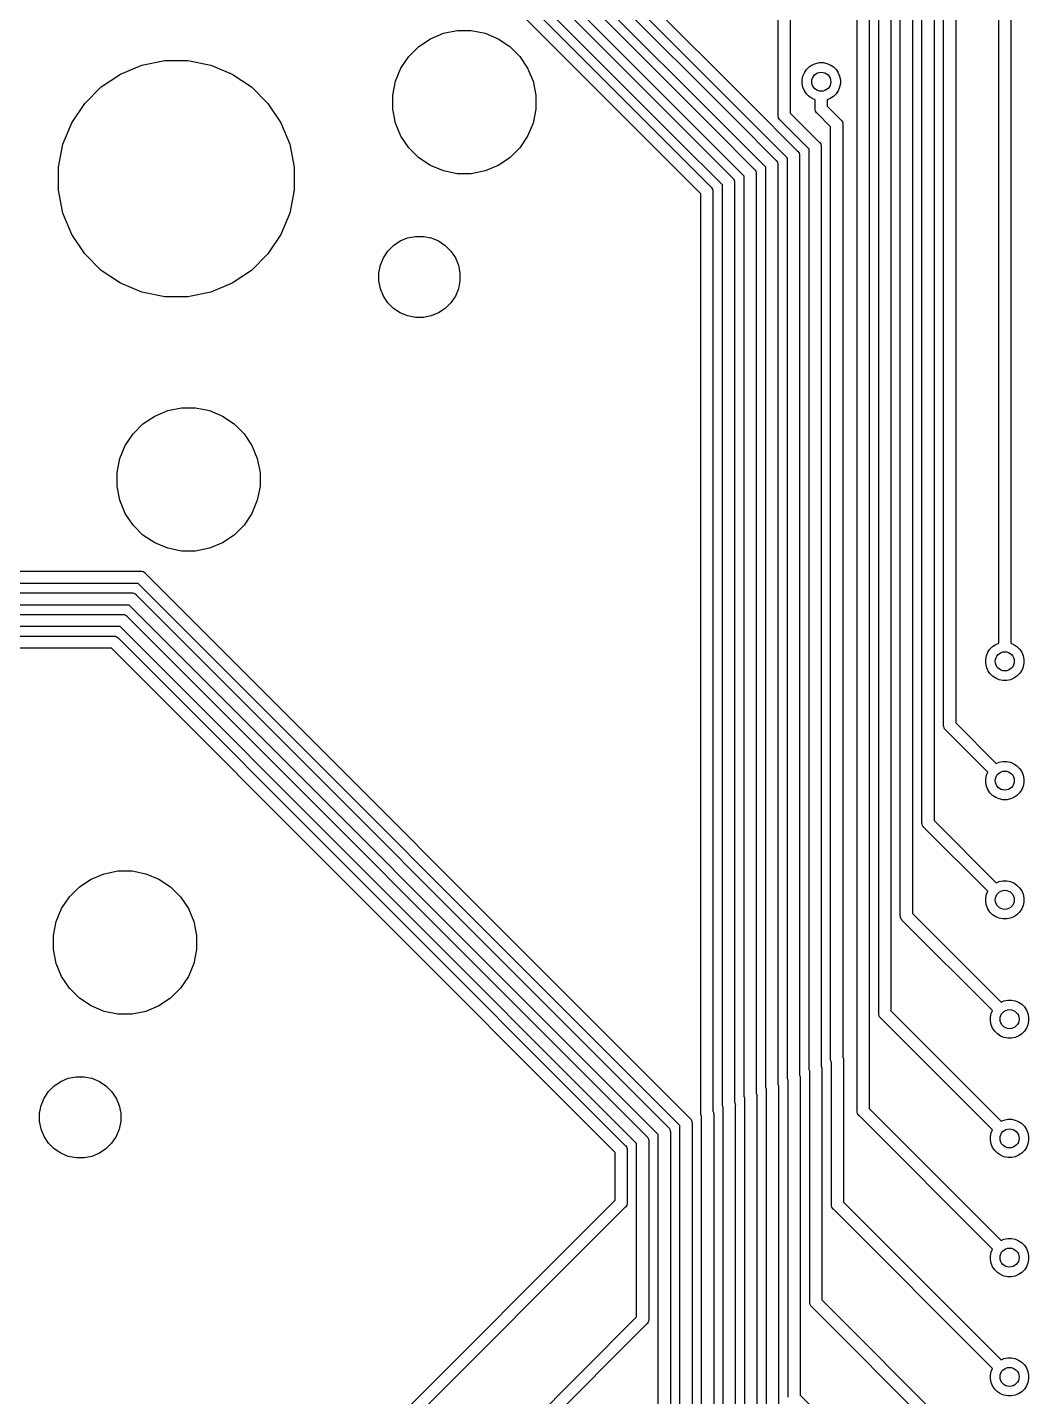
# Model space of a CAD drawing. Extents: x 0.3 to 11, y -13.3 to 4.6.
# Drawn here: x 4.194 to 5.021, y -4.232 to -3.102 of the extents above; entities that cross this region are included whole.
import ezdxf

# ---------------------------------------------------------------- set-up
doc = ezdxf.new("R2010")
doc.units = 0
doc.header["$MEASUREMENT"] = 0
doc.layers.add('BLACK', color=7, linetype='CONTINUOUS')

msp = doc.modelspace()

# ---------------------------------------------------------------- linework, layer by layer
at = {"layer": 'BLACK', "linetype": 'CONTINUOUS'}
for p, q in [((4.01742, -2.4164), (4.77899, -3.17797)), ((4.77191, -3.18504), (4.01164, -2.42476)), ((4.01001, -2.43428), (4.76111, -3.18537)), ((4.75404, -3.19244), (4.00423, -2.44264)), ((4.73038, -3.19406), (3.99683, -2.46051)), ((4.00261, -2.45215), (4.73745, -3.18699)), ((4.784, -3.17185), (4.20648, -2.59433)), ((4.21484, -2.58855), (4.79107, -3.16478)), ((4.87913, -3.9957), (4.87913, -2.60658)), ((4.88913, -2.60841), (4.88913, -3.99387)), ((4.89701, -3.91515), (4.89701, -2.61399)), ((4.90701, -2.61581), (4.90701, -3.91332)), ((4.91488, -3.8346), (4.91488, -2.62139)), ((4.92488, -2.62321), (4.92488, -3.83277)), ((4.93276, -3.75798), (4.93276, -2.62879)), ((4.94276, -2.63062), (4.94276, -3.75616)), ((4.95063, -3.67743), (4.95063, -2.6362)), ((4.96063, -2.63802), (4.96063, -3.67561)), ((4.75012, -3.23908), (4.17577, -2.66473)), ((4.18155, -2.65637), (4.75848, -3.2333)), ((5.00618, -2.68788), (5.00618, -3.60983)), ((4.99618, -3.60983), (4.99618, -2.68971)), ((4.8139, -3.17415), (4.8139, -3.07993)), ((4.8239, -3.08176), (4.8239, -3.17233)), ((4.52679, -3.11096), (4.53754, -3.10651)), ((4.53754, -3.10651), (4.54895, -3.10424)), ((4.54895, -3.10424), (4.56058, -3.10424)), ((4.56058, -3.10424), (4.57199, -3.10651)), ((4.57199, -3.10651), (4.58274, -3.11096)), ((4.50889, -3.12565), (4.51712, -3.11743)), ((4.51712, -3.11743), (4.52679, -3.11096)), ((4.58274, -3.11096), (4.59241, -3.11743)), ((4.59241, -3.11743), (4.60064, -3.12565)), ((4.28852, -3.13275), (4.30735, -3.129)), ((4.30735, -3.129), (4.32654, -3.129)), ((4.32654, -3.129), (4.34537, -3.13275)), ((4.50243, -3.13533), (4.50889, -3.12565)), ((4.60064, -3.12565), (4.6071, -3.13533)), ((4.25483, -3.15076), (4.27079, -3.14009)), ((4.27079, -3.14009), (4.28852, -3.13275)), ((4.34537, -3.13275), (4.3631, -3.14009)), ((4.3631, -3.14009), (4.37906, -3.15076)), ((4.49798, -3.14607), (4.50243, -3.13533)), ((4.6071, -3.13533), (4.61155, -3.14607)), ((4.83446, -3.14186), (4.83565, -3.139)), ((4.83565, -3.139), (4.83737, -3.13642)), ((4.83737, -3.13642), (4.83957, -3.13422)), ((4.83957, -3.13422), (4.84215, -3.1325)), ((4.84215, -3.1325), (4.84501, -3.13131)), ((4.84501, -3.13131), (4.84806, -3.13071)), ((4.84806, -3.13071), (4.85116, -3.13071)), ((4.85116, -3.13071), (4.8542, -3.13131)), ((4.8542, -3.13131), (4.85707, -3.1325)), ((4.85707, -3.1325), (4.85965, -3.13422)), ((4.85965, -3.13422), (4.86184, -3.13642)), ((4.86184, -3.13642), (4.86356, -3.139)), ((4.86356, -3.139), (4.86475, -3.14186)), ((4.24126, -3.16433), (4.25483, -3.15076)), ((4.37906, -3.15076), (4.39263, -3.16433)), ((4.49571, -3.15748), (4.49798, -3.14607)), ((4.61155, -3.14607), (4.61382, -3.15748)), ((4.83386, -3.14491), (4.83446, -3.14186)), ((4.83386, -3.14801), (4.83386, -3.14491)), ((4.83446, -3.15105), (4.83386, -3.14801)), ((4.83565, -3.15392), (4.83446, -3.15105)), ((4.86475, -3.15105), (4.86356, -3.15392)), ((4.86475, -3.14186), (4.86535, -3.14491)), ((4.86535, -3.14801), (4.86475, -3.15105)), ((4.86535, -3.14491), (4.86535, -3.14801)), ((4.49571, -3.16911), (4.49571, -3.15748)), ((4.61382, -3.15748), (4.61382, -3.16911)), ((4.83737, -3.1565), (4.83565, -3.15392)), ((4.83957, -3.15869), (4.83737, -3.1565)), ((4.84215, -3.16041), (4.83957, -3.15869)), ((4.84461, -3.16143), (4.84215, -3.16041)), ((4.84461, -3.16848), (4.84461, -3.16143)), ((4.85707, -3.16041), (4.85461, -3.16143)), ((4.85461, -3.16143), (4.85461, -3.16666)), ((4.85965, -3.15869), (4.85707, -3.16041)), ((4.86184, -3.1565), (4.85965, -3.15869)), ((4.86356, -3.15392), (4.86184, -3.1565)), ((4.23059, -3.18029), (4.24126, -3.16433)), ((4.39263, -3.16433), (4.40329, -3.18029)), ((4.49798, -3.18052), (4.49571, -3.16911)), ((4.61382, -3.16911), (4.61155, -3.18052)), ((4.82162, -3.20946), (4.784, -3.17185)), ((4.784, -3.17185), (4.784, -3.17185)), ((4.79107, -3.16478), (4.79107, -3.16478)), ((4.79107, -3.16478), (4.82998, -3.20368)), ((4.81388, -3.1744), (4.8139, -3.17415)), ((4.8139, -3.17464), (4.81388, -3.1744)), ((4.81397, -3.17538), (4.8139, -3.17464)), ((4.8239, -3.17233), (4.84785, -3.19628)), ((4.84458, -3.16873), (4.84461, -3.16848)), ((4.84461, -3.16897), (4.84458, -3.16873)), ((4.84468, -3.16971), (4.84461, -3.16897)), ((4.84496, -3.17065), (4.84468, -3.16971)), ((4.84543, -3.17152), (4.84496, -3.17065)), ((4.84605, -3.17228), (4.84543, -3.17152)), ((4.84624, -3.17244), (4.84605, -3.17228)), ((4.85736, -3.18356), (4.84624, -3.17244)), ((4.85461, -3.16666), (4.86573, -3.17778)), ((4.22325, -3.19802), (4.23059, -3.18029)), ((4.40329, -3.18029), (4.41064, -3.19802)), ((4.50243, -3.19127), (4.49798, -3.18052)), ((4.61155, -3.18052), (4.6071, -3.19127)), ((4.76111, -3.18537), (4.76111, -3.18537)), ((4.76111, -3.18537), (4.79423, -3.21849)), ((4.80374, -3.21687), (4.77191, -3.18504)), ((4.77191, -3.18504), (4.77191, -3.18504)), ((4.77899, -3.17797), (4.77899, -3.17797)), ((4.77899, -3.17797), (4.8121, -3.21109)), ((4.81426, -3.17632), (4.81397, -3.17538)), ((4.81472, -3.17719), (4.81426, -3.17632)), ((4.81535, -3.17795), (4.81472, -3.17719)), ((4.81554, -3.17811), (4.81535, -3.17795)), ((4.83949, -3.20206), (4.81554, -3.17811)), ((4.85736, -3.95305), (4.85736, -3.18356)), ((4.86573, -3.17778), (4.86592, -3.17793)), ((4.86592, -3.17793), (4.86642, -3.17854)), ((4.86642, -3.17854), (4.86654, -3.17869)), ((4.86654, -3.17869), (4.86701, -3.17956)), ((4.86701, -3.17956), (4.86729, -3.18051)), ((4.86729, -3.18051), (4.86739, -3.18149)), ((4.86739, -3.18149), (4.86736, -3.18173)), ((4.86736, -3.18173), (4.86736, -3.95149)), ((4.50889, -3.20094), (4.50243, -3.19127)), ((4.6071, -3.19127), (4.60064, -3.20094)), ((4.76799, -3.23168), (4.73038, -3.19406)), ((4.73038, -3.19406), (4.73038, -3.19406)), ((4.73745, -3.18699), (4.73745, -3.18699)), ((4.73745, -3.18699), (4.77635, -3.2259)), ((4.75404, -3.19245), (4.75404, -3.19244)), ((4.78587, -3.22427), (4.75404, -3.19245)), ((4.84785, -3.19628), (4.84804, -3.19644)), ((4.84804, -3.19644), (4.84867, -3.1972)), ((4.84867, -3.1972), (4.84913, -3.19807)), ((4.2195, -3.21685), (4.22325, -3.19802)), ((4.41064, -3.19802), (4.41438, -3.21685)), ((4.51712, -3.20917), (4.50889, -3.20094)), ((4.52679, -3.21563), (4.51712, -3.20917)), ((4.59241, -3.20917), (4.58274, -3.21563)), ((4.60064, -3.20094), (4.59241, -3.20917)), ((4.82998, -3.20368), (4.83017, -3.20384)), ((4.83017, -3.20384), (4.83079, -3.2046)), ((4.83079, -3.2046), (4.83126, -3.20547)), ((4.83126, -3.20547), (4.83154, -3.20641)), ((4.83154, -3.20641), (4.83162, -3.20715)), ((4.83162, -3.20715), (4.83164, -3.20739)), ((4.83164, -3.20739), (4.83162, -3.20764)), ((4.83162, -3.20764), (4.83162, -3.9663)), ((4.83949, -3.96045), (4.83949, -3.20206)), ((4.84913, -3.19807), (4.84942, -3.19901)), ((4.84942, -3.19901), (4.84951, -3.19999)), ((4.84951, -3.19999), (4.84949, -3.20023)), ((4.84949, -3.20023), (4.84949, -3.9589)), ((4.2195, -3.23604), (4.2195, -3.21685)), ((4.41438, -3.21685), (4.41438, -3.23604)), ((4.53754, -3.22008), (4.52679, -3.21563)), ((4.54895, -3.22235), (4.53754, -3.22008)), ((4.57199, -3.22008), (4.56058, -3.22235)), ((4.58274, -3.21563), (4.57199, -3.22008)), ((4.79423, -3.21849), (4.79442, -3.21865)), ((4.79442, -3.21865), (4.79469, -3.21897)), ((4.79469, -3.21897), (4.79504, -3.21941)), ((4.79504, -3.21941), (4.79551, -3.22028)), ((4.79551, -3.22028), (4.79579, -3.22122)), ((4.80374, -3.97526), (4.80374, -3.21687)), ((4.8121, -3.21109), (4.81229, -3.21124)), ((4.81229, -3.21124), (4.81245, -3.21143)), ((4.81245, -3.21143), (4.81245, -3.21143)), ((4.81245, -3.21143), (4.81292, -3.21201)), ((4.81292, -3.21201), (4.81338, -3.21287)), ((4.81338, -3.21287), (4.81367, -3.21382)), ((4.81367, -3.21382), (4.81377, -3.2148)), ((4.81377, -3.2148), (4.81374, -3.21504)), ((4.81374, -3.21504), (4.81374, -3.9737)), ((4.82162, -3.96786), (4.82162, -3.20946)), ((4.56058, -3.22235), (4.54895, -3.22235)), ((4.76799, -3.99007), (4.76799, -3.23168)), ((4.77635, -3.2259), (4.77655, -3.22605)), ((4.77655, -3.22605), (4.7767, -3.22624)), ((4.7767, -3.22624), (4.7767, -3.22624)), ((4.7767, -3.22624), (4.77717, -3.22681)), ((4.77717, -3.22681), (4.77763, -3.22768)), ((4.77763, -3.22768), (4.77792, -3.22862)), ((4.77792, -3.22862), (4.77802, -3.2296)), ((4.77802, -3.2296), (4.77799, -3.22985)), ((4.77799, -3.22985), (4.77799, -3.98851)), ((4.78587, -3.98266), (4.78587, -3.22427)), ((4.79579, -3.22122), (4.79589, -3.2222)), ((4.79589, -3.2222), (4.79587, -3.22245)), ((4.79587, -3.22245), (4.79587, -3.98111)), ((4.22325, -3.25487), (4.2195, -3.23604)), ((4.41438, -3.23604), (4.41064, -3.25487)), ((4.75012, -3.99747), (4.75012, -3.23908)), ((4.75848, -3.2333), (4.75867, -3.23346)), ((4.75867, -3.23346), (4.7593, -3.23422)), ((4.7593, -3.23422), (4.75976, -3.23509)), ((4.75976, -3.23509), (4.76005, -3.23603)), ((4.76005, -3.23603), (4.76011, -3.23668)), ((4.76011, -3.23668), (4.76014, -3.23701)), ((4.76014, -3.23701), (4.76012, -3.23725)), ((4.76012, -3.23725), (4.76012, -3.99592)), ((4.23059, -3.2726), (4.22325, -3.25487)), ((4.41064, -3.25487), (4.40329, -3.2726)), ((4.24126, -3.28856), (4.23059, -3.2726)), ((4.40329, -3.2726), (4.39263, -3.28856)), ((4.50184, -3.27787), (4.50794, -3.27535)), ((4.50794, -3.27535), (4.51441, -3.27406)), ((4.51441, -3.27406), (4.52101, -3.27406)), ((4.52101, -3.27406), (4.52748, -3.27535)), ((4.52748, -3.27535), (4.53358, -3.27787)), ((4.48802, -3.29169), (4.49169, -3.2862)), ((4.49169, -3.2862), (4.49636, -3.28154)), ((4.49636, -3.28154), (4.50184, -3.27787)), ((4.53358, -3.27787), (4.53907, -3.28154)), ((4.53907, -3.28154), (4.54373, -3.2862)), ((4.54373, -3.2862), (4.5474, -3.29169)), ((4.25483, -3.30213), (4.24126, -3.28856)), ((4.39263, -3.28856), (4.37906, -3.30213)), ((4.48421, -3.30426), (4.4855, -3.29779)), ((4.4855, -3.29779), (4.48802, -3.29169)), ((4.5474, -3.29169), (4.54992, -3.29779)), ((4.54992, -3.29779), (4.55121, -3.30426)), ((4.27079, -3.3128), (4.25483, -3.30213)), ((4.37906, -3.30213), (4.3631, -3.3128)), ((4.48421, -3.31086), (4.48421, -3.30426)), ((4.4855, -3.31733), (4.48421, -3.31086)), ((4.55121, -3.31086), (4.54992, -3.31733)), ((4.55121, -3.30426), (4.55121, -3.31086)), ((4.28852, -3.32014), (4.27079, -3.3128)), ((4.30735, -3.32389), (4.28852, -3.32014)), ((4.34537, -3.32014), (4.32654, -3.32389)), ((4.3631, -3.3128), (4.34537, -3.32014)), ((4.48802, -3.32343), (4.4855, -3.31733)), ((4.54992, -3.31733), (4.5474, -3.32343)), ((4.32654, -3.32389), (4.30735, -3.32389)), ((4.49169, -3.32891), (4.48802, -3.32343)), ((4.49636, -3.33358), (4.49169, -3.32891)), ((4.54373, -3.32891), (4.53907, -3.33358)), ((4.5474, -3.32343), (4.54373, -3.32891)), ((4.50184, -3.33725), (4.49636, -3.33358)), ((4.50794, -3.33977), (4.50184, -3.33725)), ((4.51441, -3.34106), (4.50794, -3.33977)), ((4.52101, -3.34106), (4.51441, -3.34106)), ((4.52748, -3.33977), (4.52101, -3.34106)), ((4.53358, -3.33725), (4.52748, -3.33977)), ((4.53907, -3.33358), (4.53358, -3.33725)), ((4.2894, -3.42881), (4.29908, -3.42235)), ((4.29908, -3.42235), (4.30982, -3.4179)), ((4.30982, -3.4179), (4.32123, -3.41563)), ((4.32123, -3.41563), (4.33286, -3.41563)), ((4.33286, -3.41563), (4.34427, -3.4179)), ((4.34427, -3.4179), (4.35502, -3.42235)), ((4.35502, -3.42235), (4.36469, -3.42881)), ((4.28118, -3.43704), (4.2894, -3.42881)), ((4.36469, -3.42881), (4.37292, -3.43704)), ((4.27471, -3.44671), (4.28118, -3.43704)), ((4.37292, -3.43704), (4.37938, -3.44671)), ((4.26799, -3.46887), (4.27026, -3.45746)), ((4.27026, -3.45746), (4.27471, -3.44671)), ((4.37938, -3.44671), (4.38383, -3.45746)), ((4.38383, -3.45746), (4.3861, -3.46887)), ((4.26799, -3.4805), (4.26799, -3.46887)), ((4.3861, -3.46887), (4.3861, -3.4805)), ((4.27026, -3.49191), (4.26799, -3.4805)), ((4.3861, -3.4805), (4.38383, -3.49191)), ((4.27471, -3.50266), (4.27026, -3.49191)), ((4.28118, -3.51233), (4.27471, -3.50266)), ((4.37938, -3.50266), (4.37292, -3.51233)), ((4.38383, -3.49191), (4.37938, -3.50266)), ((4.2894, -3.52055), (4.28118, -3.51233)), ((4.37292, -3.51233), (4.36469, -3.52055)), ((4.29908, -3.52702), (4.2894, -3.52055)), ((4.36469, -3.52055), (4.35502, -3.52702)), ((4.30982, -3.53147), (4.29908, -3.52702)), ((4.32123, -3.53374), (4.30982, -3.53147)), ((4.33286, -3.53374), (4.32123, -3.53374)), ((4.34427, -3.53147), (4.33286, -3.53374)), ((4.35502, -3.52702), (4.34427, -3.53147)), ((4.1616, -3.55043), (4.28731, -3.55043)), ((4.28731, -3.55043), (4.28755, -3.55041)), ((4.28755, -3.55041), (4.2878, -3.55043)), ((4.2878, -3.55043), (4.28853, -3.5505)), ((4.28853, -3.5505), (4.28948, -3.55079)), ((4.28948, -3.55079), (4.29035, -3.55125)), ((4.29035, -3.55125), (4.29111, -3.55188)), ((4.29111, -3.55188), (4.29126, -3.55207)), ((4.29126, -3.55207), (4.74124, -4.00204)), ((4.1542, -3.56831), (4.2799, -3.56831)), ((4.28548, -3.56043), (4.15978, -3.56043)), ((4.2799, -3.56831), (4.28015, -3.56828)), ((4.28015, -3.56828), (4.28113, -3.56838)), ((4.28113, -3.56838), (4.28207, -3.56866)), ((4.28207, -3.56866), (4.28294, -3.56913)), ((4.28294, -3.56913), (4.28294, -3.56913)), ((4.28294, -3.56913), (4.28294, -3.56913)), ((4.28294, -3.56913), (4.2837, -3.56975)), ((4.2837, -3.56975), (4.28386, -3.56994)), ((4.28386, -3.56994), (4.72336, -4.00945)), ((4.73288, -4.00782), (4.28548, -3.56043)), ((4.27808, -3.57831), (4.15237, -3.57831)), ((4.715, -4.01523), (4.27808, -3.57831)), ((4.1468, -3.58618), (4.2725, -3.58618)), ((4.2725, -3.58618), (4.27275, -3.58616)), ((4.27275, -3.58616), (4.27299, -3.58618)), ((4.27299, -3.58618), (4.27373, -3.58625)), ((4.27373, -3.58625), (4.27467, -3.58654)), ((4.27467, -3.58654), (4.27554, -3.587)), ((4.27554, -3.587), (4.2763, -3.58763)), ((4.2763, -3.58763), (4.27646, -3.58782)), ((4.27646, -3.58782), (4.70549, -4.01685)), ((3.78685, -3.60406), (4.2651, -3.60406)), ((4.27068, -3.59618), (4.14497, -3.59618)), ((4.2651, -3.60406), (4.26534, -3.60403)), ((4.26534, -3.60403), (4.26559, -3.60406)), ((4.26559, -3.60406), (4.26632, -3.60413)), ((4.26632, -3.60413), (4.26727, -3.60441)), ((4.26727, -3.60441), (4.26813, -3.60488)), ((4.69713, -4.02263), (4.27068, -3.59618)), ((4.26327, -3.61406), (3.78502, -3.61406)), ((4.67925, -4.03004), (4.26327, -3.61406)), ((4.26813, -3.60488), (4.2689, -3.6055)), ((4.2689, -3.6055), (4.26905, -3.60569)), ((4.26905, -3.60569), (4.68761, -4.02426)), ((4.98723, -3.61734), (4.98895, -3.61476)), ((4.98895, -3.61476), (4.99114, -3.61257)), ((4.99114, -3.61257), (4.99372, -3.61085)), ((4.99372, -3.61085), (4.99618, -3.60983)), ((5.00618, -3.60983), (5.00864, -3.61085)), ((5.00864, -3.61085), (5.01122, -3.61257)), ((5.01122, -3.61257), (5.01341, -3.61476)), ((5.01341, -3.61476), (5.01514, -3.61734)), ((4.98543, -3.62325), (4.98604, -3.62021)), ((4.98543, -3.62635), (4.98543, -3.62325)), ((4.98604, -3.6294), (4.98543, -3.62635)), ((4.98604, -3.62021), (4.98723, -3.61734)), ((5.01514, -3.61734), (5.01632, -3.62021)), ((5.01632, -3.62021), (5.01693, -3.62325)), ((5.01693, -3.62635), (5.01632, -3.6294)), ((5.01693, -3.62325), (5.01693, -3.62635)), ((4.98723, -3.63226), (4.98604, -3.6294)), ((4.98895, -3.63484), (4.98723, -3.63226)), ((4.99114, -3.63704), (4.98895, -3.63484)), ((4.99372, -3.63876), (4.99114, -3.63704)), ((5.01122, -3.63704), (5.00864, -3.63876)), ((5.01341, -3.63484), (5.01122, -3.63704)), ((5.01514, -3.63226), (5.01341, -3.63484)), ((5.01632, -3.6294), (5.01514, -3.63226)), ((4.99659, -3.63995), (4.99372, -3.63876)), ((4.99963, -3.64055), (4.99659, -3.63995)), ((5.00273, -3.64055), (4.99963, -3.64055)), ((5.00577, -3.63995), (5.00273, -3.64055)), ((5.00864, -3.63876), (5.00577, -3.63995)), ((4.95061, -3.67768), (4.95063, -3.67743)), ((4.95063, -3.67792), (4.95061, -3.67768)), ((4.9507, -3.67866), (4.95063, -3.67792)), ((4.95099, -3.6796), (4.9507, -3.67866)), ((4.95145, -3.68047), (4.95099, -3.6796)), ((4.95208, -3.68123), (4.95145, -3.68047)), ((4.95227, -3.68139), (4.95208, -3.68123)), ((4.98706, -3.71618), (4.95227, -3.68139)), ((4.96063, -3.67561), (4.99413, -3.7091)), ((4.98604, -3.71863), (4.98706, -3.71618)), ((4.99413, -3.7091), (4.99659, -3.70809)), ((4.99659, -3.70809), (4.99963, -3.70748)), ((4.99963, -3.70748), (5.00273, -3.70748)), ((5.00273, -3.70748), (5.00577, -3.70809)), ((5.00577, -3.70809), (5.00864, -3.70927)), ((5.00864, -3.70927), (5.01122, -3.711)), ((5.01122, -3.711), (5.01341, -3.71319)), ((5.01341, -3.71319), (5.01514, -3.71577)), ((5.01514, -3.71577), (5.01632, -3.71863)), ((4.98543, -3.72168), (4.98604, -3.71863)), ((4.98543, -3.72478), (4.98543, -3.72168)), ((4.98604, -3.72782), (4.98543, -3.72478)), ((4.98723, -3.73069), (4.98604, -3.72782)), ((5.01632, -3.72782), (5.01514, -3.73069)), ((5.01632, -3.71863), (5.01693, -3.72168)), ((5.01693, -3.72478), (5.01632, -3.72782)), ((5.01693, -3.72168), (5.01693, -3.72478)), ((4.98895, -3.73327), (4.98723, -3.73069)), ((4.99114, -3.73546), (4.98895, -3.73327)), ((4.99372, -3.73718), (4.99114, -3.73546)), ((4.99659, -3.73837), (4.99372, -3.73718)), ((4.99963, -3.73898), (4.99659, -3.73837)), ((5.00273, -3.73898), (4.99963, -3.73898)), ((5.00577, -3.73837), (5.00273, -3.73898)), ((5.00864, -3.73718), (5.00577, -3.73837)), ((5.01122, -3.73546), (5.00864, -3.73718)), ((5.01341, -3.73327), (5.01122, -3.73546)), ((5.01514, -3.73069), (5.01341, -3.73327)), ((4.93273, -3.75823), (4.93276, -3.75798)), ((4.93276, -3.75848), (4.93273, -3.75823)), ((4.93283, -3.75921), (4.93276, -3.75848)), ((4.93312, -3.76015), (4.93283, -3.75921)), ((4.93358, -3.76102), (4.93312, -3.76015)), ((4.9342, -3.76178), (4.93358, -3.76102)), ((4.9344, -3.76194), (4.9342, -3.76178)), ((4.98706, -3.8146), (4.9344, -3.76194)), ((4.94276, -3.75616), (4.99413, -3.80753)), ((4.2369, -3.81099), (4.24657, -3.80453)), ((4.24657, -3.80453), (4.25732, -3.80008)), ((4.25732, -3.80008), (4.26873, -3.79781)), ((4.26873, -3.79781), (4.28036, -3.79781)), ((4.28036, -3.79781), (4.29177, -3.80008)), ((4.29177, -3.80008), (4.30252, -3.80453)), ((4.30252, -3.80453), (4.31219, -3.81099)), ((4.99413, -3.80753), (4.99659, -3.80651)), ((4.99659, -3.80651), (4.99963, -3.80591)), ((4.99963, -3.80591), (5.00273, -3.80591)), ((5.00273, -3.80591), (5.00577, -3.80651)), ((5.00577, -3.80651), (5.00864, -3.8077)), ((5.00864, -3.8077), (5.01122, -3.80942)), ((4.22221, -3.82889), (4.22868, -3.81922)), ((4.22868, -3.81922), (4.2369, -3.81099)), ((4.31219, -3.81099), (4.32042, -3.81922)), ((4.32042, -3.81922), (4.32688, -3.82889)), ((4.98543, -3.8201), (4.98604, -3.81706)), ((4.98604, -3.81706), (4.98706, -3.8146)), ((5.01122, -3.80942), (5.01341, -3.81161)), ((5.01341, -3.81161), (5.01514, -3.81419)), ((5.01514, -3.81419), (5.01632, -3.81706)), ((5.01632, -3.81706), (5.01693, -3.8201)), ((4.21776, -3.83964), (4.22221, -3.82889)), ((4.32688, -3.82889), (4.33133, -3.83964)), ((4.98543, -3.8232), (4.98543, -3.8201)), ((4.98604, -3.82625), (4.98543, -3.8232)), ((4.98723, -3.82911), (4.98604, -3.82625)), ((4.98895, -3.83169), (4.98723, -3.82911)), ((5.01514, -3.82911), (5.01341, -3.83169)), ((5.01632, -3.82625), (5.01514, -3.82911)), ((5.01693, -3.8232), (5.01632, -3.82625)), ((5.01693, -3.8201), (5.01693, -3.8232)), ((4.21549, -3.85104), (4.21776, -3.83964)), ((4.33133, -3.83964), (4.3336, -3.85104)), ((4.91486, -3.83484), (4.91488, -3.8346)), ((4.91491, -3.83535), (4.91486, -3.83484)), ((4.91496, -3.83582), (4.91491, -3.83535)), ((4.91524, -3.83677), (4.91496, -3.83582)), ((4.91571, -3.83763), (4.91524, -3.83677)), ((4.91633, -3.8384), (4.91571, -3.83763)), ((4.91652, -3.83855), (4.91633, -3.8384)), ((4.99099, -3.91303), (4.91652, -3.83855)), ((4.92488, -3.83277), (4.99807, -3.90595)), ((4.99114, -3.83389), (4.98895, -3.83169)), ((4.99372, -3.83561), (4.99114, -3.83389)), ((4.99659, -3.8368), (4.99372, -3.83561)), ((4.99963, -3.8374), (4.99659, -3.8368)), ((5.00273, -3.8374), (4.99963, -3.8374)), ((5.00577, -3.8368), (5.00273, -3.8374)), ((5.00864, -3.83561), (5.00577, -3.8368)), ((5.01122, -3.83389), (5.00864, -3.83561)), ((5.01341, -3.83169), (5.01122, -3.83389)), ((4.21549, -3.86268), (4.21549, -3.85104)), ((4.3336, -3.85104), (4.3336, -3.86268)), ((4.21776, -3.87409), (4.21549, -3.86268)), ((4.3336, -3.86268), (4.33133, -3.87409)), ((4.22221, -3.88483), (4.21776, -3.87409)), ((4.33133, -3.87409), (4.32688, -3.88483)), ((4.22868, -3.89451), (4.22221, -3.88483)), ((4.32688, -3.88483), (4.32042, -3.89451)), ((4.2369, -3.90273), (4.22868, -3.89451)), ((4.32042, -3.89451), (4.31219, -3.90273)), ((4.24657, -3.90919), (4.2369, -3.90273)), ((4.25732, -3.91365), (4.24657, -3.90919)), ((4.30252, -3.90919), (4.29177, -3.91365)), ((4.31219, -3.90273), (4.30252, -3.90919)), ((4.99807, -3.90595), (5.00052, -3.90494)), ((5.00052, -3.90494), (5.00357, -3.90433)), ((5.00357, -3.90433), (5.00667, -3.90433)), ((5.00667, -3.90433), (5.00971, -3.90494)), ((5.00971, -3.90494), (5.01258, -3.90612)), ((5.01258, -3.90612), (5.01516, -3.90785)), ((5.01516, -3.90785), (5.01735, -3.91004)), ((4.26873, -3.91592), (4.25732, -3.91365)), ((4.28036, -3.91592), (4.26873, -3.91592)), ((4.29177, -3.91365), (4.28036, -3.91592)), ((4.89698, -3.91539), (4.89701, -3.91515)), ((4.89701, -3.91564), (4.89698, -3.91539)), ((4.89708, -3.91637), (4.89701, -3.91564)), ((4.89737, -3.91732), (4.89708, -3.91637)), ((4.89783, -3.91819), (4.89737, -3.91732)), ((4.89846, -3.91895), (4.89783, -3.91819)), ((4.89865, -3.9191), (4.89846, -3.91895)), ((4.99099, -4.01145), (4.89865, -3.9191)), ((4.90701, -3.91332), (4.99807, -4.00438)), ((4.98937, -3.91853), (4.98998, -3.91549)), ((4.98937, -3.92163), (4.98937, -3.91853)), ((4.98998, -3.91549), (4.99099, -3.91303)), ((5.01735, -3.91004), (5.01907, -3.91262)), ((5.01907, -3.91262), (5.02026, -3.91549)), ((5.02026, -3.91549), (5.02087, -3.91853)), ((5.02087, -3.91853), (5.02087, -3.92163)), ((4.98998, -3.92467), (4.98937, -3.92163)), ((4.99116, -3.92754), (4.98998, -3.92467)), ((4.99289, -3.93012), (4.99116, -3.92754)), ((4.99508, -3.93231), (4.99289, -3.93012)), ((4.99766, -3.93403), (4.99508, -3.93231)), ((5.01516, -3.93231), (5.01258, -3.93403)), ((5.01735, -3.93012), (5.01516, -3.93231)), ((5.01907, -3.92754), (5.01735, -3.93012)), ((5.02026, -3.92467), (5.01907, -3.92754)), ((5.02087, -3.92163), (5.02026, -3.92467)), ((5.00052, -3.93522), (4.99766, -3.93403)), ((5.00357, -3.93583), (5.00052, -3.93522)), ((5.00667, -3.93583), (5.00357, -3.93583)), ((5.00971, -3.93522), (5.00667, -3.93583)), ((5.01258, -3.93403), (5.00971, -3.93522)), ((4.85734, -3.95329), (4.85736, -3.95305)), ((4.85736, -3.95354), (4.85734, -3.95329)), ((4.85744, -3.95427), (4.85736, -3.95354)), ((4.85772, -3.95522), (4.85744, -3.95427)), ((4.86736, -3.95149), (4.86764, -3.952)), ((4.86764, -3.952), (4.86792, -3.95295)), ((4.86792, -3.95295), (4.86792, -3.95295)), ((4.86792, -3.95295), (4.86802, -3.95393)), ((4.86802, -3.95393), (4.868, -3.95417)), ((4.868, -3.95417), (4.868, -4.07116)), ((4.83162, -3.9663), (4.83189, -3.96681)), ((4.83947, -3.9607), (4.83949, -3.96045)), ((4.83949, -3.96094), (4.83947, -3.9607)), ((4.83956, -3.96168), (4.83949, -3.96094)), ((4.83985, -3.96262), (4.83956, -3.96168)), ((4.84012, -3.96313), (4.83985, -3.96262)), ((4.84012, -4.15354), (4.84012, -3.96313)), ((4.84949, -3.9589), (4.84976, -3.95941)), ((4.84976, -3.95941), (4.84991, -3.95989)), ((4.84991, -3.95989), (4.85005, -3.96035)), ((4.85005, -3.96035), (4.85015, -3.96133)), ((4.85015, -3.96133), (4.85012, -3.96158)), ((4.85012, -3.96158), (4.85012, -4.15171)), ((4.858, -3.95573), (4.85772, -3.95522)), ((4.858, -4.07299), (4.858, -3.95573)), ((4.21147, -3.97977), (4.21614, -3.9751)), ((4.21614, -3.9751), (4.22163, -3.97144)), ((4.22163, -3.97144), (4.22772, -3.96891)), ((4.22772, -3.96891), (4.23419, -3.96762)), ((4.23419, -3.96762), (4.24079, -3.96762)), ((4.24079, -3.96762), (4.24726, -3.96891)), ((4.24726, -3.96891), (4.25336, -3.97144)), ((4.25336, -3.97144), (4.25885, -3.9751)), ((4.25885, -3.9751), (4.26351, -3.97977)), ((4.80372, -3.97551), (4.80374, -3.97526)), ((4.80381, -3.97649), (4.80372, -3.97551)), ((4.8041, -3.97743), (4.80381, -3.97649)), ((4.80437, -3.97794), (4.8041, -3.97743)), ((4.81374, -3.9737), (4.81401, -3.97421)), ((4.81401, -3.97421), (4.8143, -3.97516)), ((4.8143, -3.97516), (4.8144, -3.97614)), ((4.8144, -3.97614), (4.81437, -3.97638)), ((4.81437, -3.97638), (4.81437, -4.60415)), ((4.82159, -3.9681), (4.82162, -3.96786)), ((4.82162, -3.96835), (4.82159, -3.9681)), ((4.82169, -3.96908), (4.82162, -3.96835)), ((4.82197, -3.97002), (4.82169, -3.96908)), ((4.82225, -3.97054), (4.82197, -3.97002)), ((4.82225, -4.23212), (4.82225, -3.97054)), ((4.83189, -3.96681), (4.83206, -3.96738)), ((4.83206, -3.96738), (4.83217, -3.96775)), ((4.83217, -3.96775), (4.83227, -3.96873)), ((4.83227, -3.96873), (4.83225, -3.96898)), ((4.83225, -3.96898), (4.83225, -4.23029)), ((4.20528, -3.99135), (4.20781, -3.98525)), ((4.20781, -3.98525), (4.21147, -3.97977)), ((4.26351, -3.97977), (4.26718, -3.98525)), ((4.26718, -3.98525), (4.26971, -3.99135)), ((4.77799, -3.98851), (4.77827, -3.98902)), ((4.78584, -3.98291), (4.78587, -3.98266)), ((4.78587, -3.98316), (4.78584, -3.98291)), ((4.78594, -3.98389), (4.78587, -3.98316)), ((4.78623, -3.98483), (4.78594, -3.98389)), ((4.7865, -3.98534), (4.78623, -3.98483)), ((4.7865, -4.58438), (4.7865, -3.98534)), ((4.79587, -3.98111), (4.79614, -3.98162)), ((4.79614, -3.98162), (4.79643, -3.98256)), ((4.79643, -3.98256), (4.79652, -3.98354)), ((4.79652, -3.98354), (4.7965, -3.98379)), ((4.7965, -3.98379), (4.7965, -4.58621)), ((4.80437, -4.60598), (4.80437, -3.97794)), ((4.20399, -3.99782), (4.20528, -3.99135)), ((4.20399, -4.00442), (4.20399, -3.99782)), ((4.26971, -3.99135), (4.27099, -3.99782)), ((4.27099, -3.99782), (4.27099, -4.00442)), ((4.75009, -3.99772), (4.75012, -3.99747)), ((4.75014, -3.99813), (4.75009, -3.99772)), ((4.75019, -3.9987), (4.75014, -3.99813)), ((4.75048, -3.99964), (4.75019, -3.9987)), ((4.75075, -4.00015), (4.75048, -3.99964)), ((4.75075, -4.41147), (4.75075, -4.00015)), ((4.76012, -3.99592), (4.76039, -3.99643)), ((4.76039, -3.99643), (4.76068, -3.99737)), ((4.76068, -3.99737), (4.76077, -3.99835)), ((4.76077, -3.99835), (4.76075, -3.99859)), ((4.76075, -3.99859), (4.76075, -4.4133)), ((4.76797, -3.99031), (4.76799, -3.99007)), ((4.76806, -3.99129), (4.76797, -3.99031)), ((4.76835, -3.99224), (4.76806, -3.99129)), ((4.76862, -3.99275), (4.76835, -3.99224)), ((4.76862, -4.4999), (4.76862, -3.99275)), ((4.77827, -3.98902), (4.77855, -3.98996)), ((4.77855, -3.98996), (4.77865, -3.99095)), ((4.77865, -3.99095), (4.77862, -3.99119)), ((4.77862, -3.99119), (4.77862, -4.50172)), ((4.87911, -3.99594), (4.87913, -3.9957)), ((4.87913, -3.99619), (4.87911, -3.99594)), ((4.87921, -3.99693), (4.87913, -3.99619)), ((4.87949, -3.99787), (4.87921, -3.99693)), ((4.87996, -3.99874), (4.87949, -3.99787)), ((4.88058, -3.9995), (4.87996, -3.99874)), ((4.88077, -3.99965), (4.88058, -3.9995)), ((4.99099, -4.10988), (4.88077, -3.99965)), ((4.88913, -3.99387), (4.99807, -4.10281)), ((4.20528, -4.01089), (4.20399, -4.00442)), ((4.20781, -4.01699), (4.20528, -4.01089)), ((4.26971, -4.01089), (4.26718, -4.01699)), ((4.27099, -4.00442), (4.26971, -4.01089)), ((4.72336, -4.00945), (4.72355, -4.0096)), ((4.72355, -4.0096), (4.72418, -4.01037)), ((4.72418, -4.01037), (4.72451, -4.01098)), ((4.72451, -4.01098), (4.72464, -4.01123)), ((4.72464, -4.01123), (4.72493, -4.01218)), ((4.73288, -4.33092), (4.73288, -4.00782)), ((4.74124, -4.00204), (4.74143, -4.0022)), ((4.74143, -4.0022), (4.74158, -4.00239)), ((4.74158, -4.00239), (4.74158, -4.00239)), ((4.74158, -4.00239), (4.74205, -4.00296)), ((4.74205, -4.00296), (4.74252, -4.00383)), ((4.74252, -4.00383), (4.7428, -4.00477)), ((4.7428, -4.00477), (4.7429, -4.00575)), ((4.7429, -4.00575), (4.74288, -4.006)), ((4.74288, -4.006), (4.74288, -4.33275)), ((4.98998, -4.01391), (4.99099, -4.01145)), ((4.99807, -4.00438), (5.00052, -4.00336)), ((5.00052, -4.00336), (5.00357, -4.00276)), ((5.00357, -4.00276), (5.00667, -4.00276)), ((5.00667, -4.00276), (5.00971, -4.00336)), ((5.00971, -4.00336), (5.01258, -4.00455)), ((5.01258, -4.00455), (5.01516, -4.00627)), ((5.01516, -4.00627), (5.01735, -4.00847)), ((5.01735, -4.00847), (5.01907, -4.01104)), ((5.01907, -4.01104), (5.02026, -4.01391)), ((4.21147, -4.02248), (4.20781, -4.01699)), ((4.21614, -4.02714), (4.21147, -4.02248)), ((4.26351, -4.02248), (4.25885, -4.02714)), ((4.26718, -4.01699), (4.26351, -4.02248)), ((4.69713, -4.16588), (4.69713, -4.02263)), ((4.70549, -4.01685), (4.70568, -4.01701)), ((4.70568, -4.01701), (4.7061, -4.01752)), ((4.7061, -4.01752), (4.7063, -4.01777)), ((4.7063, -4.01777), (4.70677, -4.01864)), ((4.70677, -4.01864), (4.70705, -4.01958)), ((4.70705, -4.01958), (4.70715, -4.02056)), ((4.70715, -4.02056), (4.70713, -4.02081)), ((4.70713, -4.02081), (4.70713, -4.16771)), ((4.715, -4.25037), (4.715, -4.01523)), ((4.72493, -4.01218), (4.72502, -4.01316)), ((4.72502, -4.01316), (4.725, -4.0134)), ((4.725, -4.0134), (4.725, -4.25219)), ((4.98937, -4.01695), (4.98998, -4.01391)), ((4.98937, -4.02006), (4.98937, -4.01695)), ((4.98998, -4.0231), (4.98937, -4.02006)), ((5.02026, -4.01391), (5.02087, -4.01695)), ((5.02087, -4.02006), (5.02026, -4.0231)), ((5.02087, -4.01695), (5.02087, -4.02006)), ((4.22163, -4.03081), (4.21614, -4.02714)), ((4.22772, -4.03334), (4.22163, -4.03081)), ((4.23419, -4.03462), (4.22772, -4.03334)), ((4.24726, -4.03334), (4.24079, -4.03462)), ((4.25336, -4.03081), (4.24726, -4.03334)), ((4.25885, -4.02714), (4.25336, -4.03081)), ((4.67925, -4.06958), (4.67925, -4.03004)), ((4.68761, -4.02426), (4.6878, -4.02441)), ((4.6878, -4.02441), (4.68843, -4.02517)), ((4.68843, -4.02517), (4.68889, -4.02604)), ((4.68889, -4.02604), (4.68918, -4.02698)), ((4.68918, -4.02698), (4.68925, -4.02768)), ((4.68925, -4.02768), (4.68928, -4.02796)), ((4.68928, -4.02796), (4.68925, -4.02821)), ((4.68925, -4.02821), (4.68925, -4.07141)), ((4.99116, -4.02596), (4.98998, -4.0231)), ((4.99289, -4.02854), (4.99116, -4.02596)), ((4.99508, -4.03074), (4.99289, -4.02854)), ((4.99766, -4.03246), (4.99508, -4.03074)), ((5.00052, -4.03365), (4.99766, -4.03246)), ((5.00357, -4.03425), (5.00052, -4.03365)), ((5.00971, -4.03365), (5.00667, -4.03425)), ((5.01258, -4.03246), (5.00971, -4.03365)), ((5.01516, -4.03074), (5.01258, -4.03246)), ((5.01735, -4.02854), (5.01516, -4.03074)), ((5.01907, -4.02596), (5.01735, -4.02854)), ((5.02026, -4.0231), (5.01907, -4.02596)), ((4.24079, -4.03462), (4.23419, -4.03462)), ((5.00667, -4.03425), (5.00357, -4.03425)), ((4.13028, -4.61855), (4.67925, -4.06958)), ((4.68761, -4.07536), (4.13735, -4.62562)), ((4.6878, -4.07521), (4.68761, -4.07536)), ((4.68843, -4.07444), (4.6878, -4.07521)), ((4.68889, -4.07358), (4.68843, -4.07444)), ((4.68918, -4.07263), (4.68889, -4.07358)), ((4.68925, -4.0719), (4.68918, -4.07263)), ((4.68925, -4.07141), (4.68928, -4.07165)), ((4.68928, -4.07165), (4.68925, -4.0719)), ((4.68925, -4.0719), (4.68925, -4.0719)), ((4.85797, -4.07323), (4.858, -4.07299)), ((4.85801, -4.07361), (4.85797, -4.07323)), ((4.85807, -4.07421), (4.85801, -4.07361)), ((4.85835, -4.07515), (4.85807, -4.07421)), ((4.85882, -4.07602), (4.85835, -4.07515)), ((4.85944, -4.07678), (4.85882, -4.07602)), ((4.85963, -4.07694), (4.85944, -4.07678)), ((4.99099, -4.2083), (4.85963, -4.07694)), ((4.868, -4.07116), (4.99807, -4.20123)), ((4.99807, -4.10281), (5.00052, -4.10179)), ((5.00052, -4.10179), (5.00357, -4.10118)), ((5.00357, -4.10118), (5.00667, -4.10118)), ((5.00667, -4.10118), (5.00971, -4.10179)), ((5.00971, -4.10179), (5.01258, -4.10297)), ((4.98937, -4.11538), (4.98998, -4.11234)), ((4.98998, -4.11234), (4.99099, -4.10988)), ((5.01258, -4.10297), (5.01516, -4.1047)), ((5.01516, -4.1047), (5.01735, -4.10689)), ((5.01735, -4.10689), (5.01907, -4.10947)), ((5.01907, -4.10947), (5.02026, -4.11234)), ((5.02026, -4.11234), (5.02087, -4.11538)), ((4.98937, -4.11848), (4.98937, -4.11538)), ((4.98998, -4.12152), (4.98937, -4.11848)), ((4.99116, -4.12439), (4.98998, -4.12152)), ((4.99289, -4.12697), (4.99116, -4.12439)), ((5.01907, -4.12439), (5.01735, -4.12697)), ((5.02026, -4.12152), (5.01907, -4.12439)), ((5.02087, -4.11848), (5.02026, -4.12152)), ((5.02087, -4.11538), (5.02087, -4.11848)), ((4.99508, -4.12916), (4.99289, -4.12697)), ((4.99766, -4.13088), (4.99508, -4.12916)), ((5.00052, -4.13207), (4.99766, -4.13088)), ((5.00357, -4.13268), (5.00052, -4.13207)), ((5.00667, -4.13268), (5.00357, -4.13268)), ((5.00971, -4.13207), (5.00667, -4.13268)), ((5.01258, -4.13088), (5.00971, -4.13207)), ((5.01516, -4.12916), (5.01258, -4.13088)), ((5.01735, -4.12697), (5.01516, -4.12916)), ((4.8401, -4.15378), (4.84012, -4.15354)), ((4.84015, -4.15432), (4.8401, -4.15378)), ((4.84019, -4.15476), (4.84015, -4.15432)), ((4.84048, -4.15571), (4.84019, -4.15476)), ((4.84094, -4.15657), (4.84048, -4.15571)), ((4.84157, -4.15734), (4.84094, -4.15657)), ((4.84176, -4.15749), (4.84157, -4.15734)), ((4.99099, -4.30673), (4.84176, -4.15749)), ((4.85012, -4.15171), (4.99807, -4.29966)), ((4.23658, -4.62643), (4.69713, -4.16588)), ((4.70705, -4.16893), (4.70677, -4.16988)), ((4.70713, -4.1682), (4.70705, -4.16893)), ((4.70713, -4.16771), (4.70715, -4.16795)), ((4.70715, -4.16795), (4.70713, -4.1682)), ((4.70713, -4.1682), (4.70713, -4.1682)), ((4.70549, -4.17166), (4.24365, -4.6335)), ((4.70568, -4.1715), (4.70549, -4.17166)), ((4.7063, -4.17074), (4.70568, -4.1715)), ((4.70677, -4.16988), (4.7063, -4.17074)), ((4.99807, -4.20123), (5.00052, -4.20021)), ((5.00052, -4.20021), (5.00357, -4.19961)), ((5.00357, -4.19961), (5.00667, -4.19961)), ((5.00667, -4.19961), (5.00971, -4.20021)), ((5.00971, -4.20021), (5.01258, -4.2014)), ((5.01258, -4.2014), (5.01516, -4.20312)), ((5.01516, -4.20312), (5.01735, -4.20532)), ((4.98937, -4.2138), (4.98998, -4.21076)), ((4.98937, -4.21691), (4.98937, -4.2138)), ((4.98998, -4.21076), (4.99099, -4.2083)), ((5.01735, -4.20532), (5.01907, -4.20789)), ((5.01907, -4.20789), (5.02026, -4.21076)), ((5.02026, -4.21076), (5.02087, -4.2138)), ((5.02087, -4.2138), (5.02087, -4.21691)), ((4.98998, -4.21995), (4.98937, -4.21691)), ((4.99116, -4.22281), (4.98998, -4.21995)), ((4.99289, -4.22539), (4.99116, -4.22281)), ((4.99508, -4.22759), (4.99289, -4.22539)), ((5.01735, -4.22539), (5.01516, -4.22759)), ((5.01907, -4.22281), (5.01735, -4.22539)), ((5.02026, -4.21995), (5.01907, -4.22281)), ((5.02087, -4.21691), (5.02026, -4.21995)), ((4.83225, -4.23029), (4.99807, -4.39611)), ((4.99766, -4.22931), (4.99508, -4.22759)), ((5.00052, -4.2305), (4.99766, -4.22931)), ((5.00357, -4.2311), (5.00052, -4.2305)), ((5.00667, -4.2311), (5.00357, -4.2311)), ((5.00971, -4.2305), (5.00667, -4.2311)), ((5.01258, -4.22931), (5.00971, -4.2305)), ((5.01516, -4.22759), (5.01258, -4.22931))]:
    msp.add_line(p, q, dxfattribs=at)
at = {"layer": 'BLACK'}
for centre in [(4.84961, -3.14646), (5.00118, -3.6248), (5.00118, -3.72323), (5.00118, -3.82165), (5.00512, -3.92008), (5.00512, -4.0185), (5.00512, -4.11693), (5.00512, -4.21535)]:
    msp.add_circle(centre, 0.00787, dxfattribs=at)

doc.saveas('drawing.dxf')
